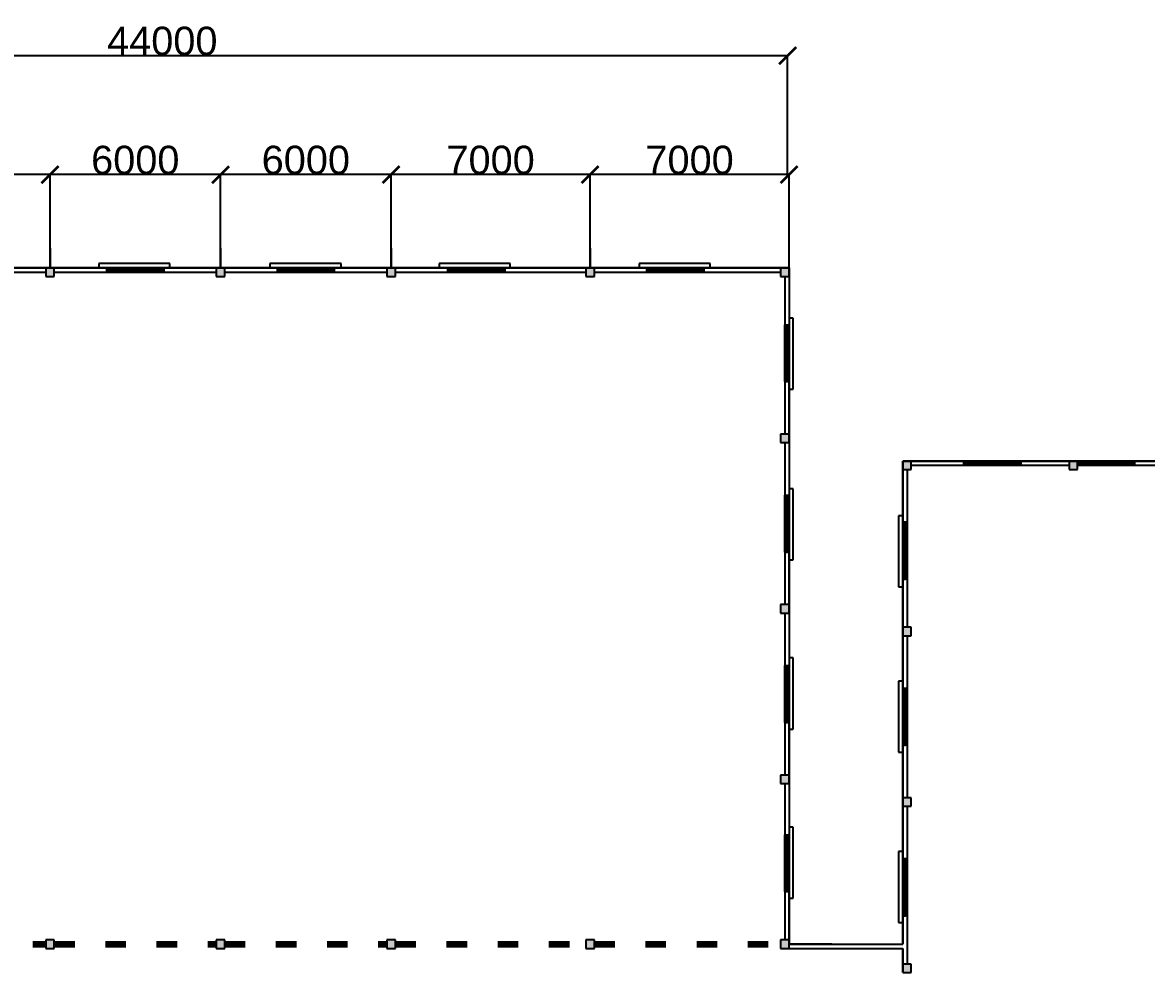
# Model space of a CAD drawing. Header units: millimetres. Extents: x 3339 to 2017737, y 4955 to 2748989.
# Drawn here: x 1011573 to 1051116, y 1707662 to 1741099 of the extents above; entities that cross this region are included whole.
import ezdxf

# ---------------------------------------------------------------- set-up
doc = ezdxf.new("R2010")
doc.units = ezdxf.units.MM
doc.header["$LTSCALE"] = 30
doc.linetypes.add('ACAD_ISO03W100', pattern=[30, 12, -18])
doc.styles.get("Standard").update_dxf_attribs({"font": 'arial.ttf'})
doc.dimstyles.new('ISO-25', dxfattribs={"dimtxt": 1000, "dimasz": 600, "dimexe": 1.25, "dimexo": 0.625, "dimtad": 1, "dimtxsty": 'Standard', "dimblk": 'ARCHTICK', "dimcen": 2.5, "dimclrd": 4, "dimadec": 0, "dimazin": 0, "dimtfac": 1, "dimtmove": 0, "dimatfit": 3, "dimfxl": 1, "dimarcsym": 0})

# ---------------------------------------------------------------- blocks, each defined once
blk = doc.blocks.new('_ArchTick')
at = {"color": 0, "linetype": 'ByBlock', "const_width": 0.15}
blk.add_lwpolyline([(-0.5, -0.5), (0.5, 0.5)], dxfattribs=at)
blk = doc.blocks.new('*D254')
at = {"color": 0, "lineweight": -2, "transparency": 16777216}
for p, q in [((1006541, 1733159), (1006541, 1735744)), ((1012541, 1733159), (1012541, 1735744))]:
    blk.add_line(p, q, dxfattribs=at)
at = {"color": 4, "lineweight": -2, "transparency": 16777216}
blk.add_line((1012541, 1735743), (1006541, 1735743), dxfattribs=at)
at = {"layer": 'Defpoints', "color": 0, "transparency": 16777216}
for p in [(1006541, 1735743), (1006541, 1733158), (1012541, 1733158)]:
    blk.add_point(p, dxfattribs=at)
at = {"color": 4, "lineweight": -2, "transparency": 16777216, "xscale": 600, "yscale": 600, "zscale": 600, "rotation": 180}
blk.add_blockref('_ArchTick', (1006541, 1735743), dxfattribs=at)
at = {"color": 4, "lineweight": -2, "transparency": 16777216, "xscale": 600, "yscale": 600, "zscale": 600}
blk.add_blockref('_ArchTick', (1012541, 1735743), dxfattribs=at)
at = {"color": 0, "transparency": 16777216, "insert": (1009541, 1736254), "char_height": 1000, "attachment_point": 5}
blk.add_mtext('6000', dxfattribs=at)
blk = doc.blocks.new('*D255')
at = {"color": 0, "lineweight": -2, "transparency": 16777216}
for p, q in [((1012541, 1733159), (1012541, 1735744)), ((1018541, 1733159), (1018541, 1735744))]:
    blk.add_line(p, q, dxfattribs=at)
at = {"color": 4, "lineweight": -2, "transparency": 16777216}
blk.add_line((1018541, 1735743), (1012541, 1735743), dxfattribs=at)
at = {"layer": 'Defpoints', "color": 0, "transparency": 16777216}
for p in [(1012541, 1735743), (1012541, 1733158), (1018541, 1733158)]:
    blk.add_point(p, dxfattribs=at)
at = {"color": 4, "lineweight": -2, "transparency": 16777216, "xscale": 600, "yscale": 600, "zscale": 600, "rotation": 180}
blk.add_blockref('_ArchTick', (1012541, 1735743), dxfattribs=at)
at = {"color": 4, "lineweight": -2, "transparency": 16777216, "xscale": 600, "yscale": 600, "zscale": 600}
blk.add_blockref('_ArchTick', (1018541, 1735743), dxfattribs=at)
at = {"color": 0, "transparency": 16777216, "insert": (1015541, 1736254), "char_height": 1000, "attachment_point": 5}
blk.add_mtext('6000', dxfattribs=at)
blk = doc.blocks.new('*D256')
at = {"color": 0, "lineweight": -2, "transparency": 16777216}
for p, q in [((1018541, 1733159), (1018541, 1735745)), ((1024541, 1733159), (1024541, 1735745))]:
    blk.add_line(p, q, dxfattribs=at)
at = {"color": 4, "lineweight": -2, "transparency": 16777216}
blk.add_line((1024541, 1735744), (1018541, 1735744), dxfattribs=at)
at = {"layer": 'Defpoints', "color": 0, "transparency": 16777216}
for p in [(1018541, 1735744), (1018541, 1733158), (1024541, 1733158)]:
    blk.add_point(p, dxfattribs=at)
at = {"color": 4, "lineweight": -2, "transparency": 16777216, "xscale": 600, "yscale": 600, "zscale": 600, "rotation": 180}
blk.add_blockref('_ArchTick', (1018541, 1735744), dxfattribs=at)
at = {"color": 4, "lineweight": -2, "transparency": 16777216, "xscale": 600, "yscale": 600, "zscale": 600}
blk.add_blockref('_ArchTick', (1024541, 1735744), dxfattribs=at)
at = {"color": 0, "transparency": 16777216, "insert": (1021541, 1736255), "char_height": 1000, "attachment_point": 5}
blk.add_mtext('6000', dxfattribs=at)
blk = doc.blocks.new('*D257')
at = {"color": 0, "lineweight": -2, "transparency": 16777216}
for p, q in [((1024541, 1733159), (1024541, 1735745)), ((1031541, 1733159), (1031541, 1735745))]:
    blk.add_line(p, q, dxfattribs=at)
at = {"color": 4, "lineweight": -2, "transparency": 16777216}
blk.add_line((1031541, 1735744), (1024541, 1735744), dxfattribs=at)
at = {"layer": 'Defpoints', "color": 0, "transparency": 16777216}
for p in [(1024541, 1735744), (1024541, 1733158), (1031541, 1733158)]:
    blk.add_point(p, dxfattribs=at)
at = {"color": 4, "lineweight": -2, "transparency": 16777216, "xscale": 600, "yscale": 600, "zscale": 600, "rotation": 180}
blk.add_blockref('_ArchTick', (1024541, 1735744), dxfattribs=at)
at = {"color": 4, "lineweight": -2, "transparency": 16777216, "xscale": 600, "yscale": 600, "zscale": 600}
blk.add_blockref('_ArchTick', (1031541, 1735744), dxfattribs=at)
at = {"color": 0, "transparency": 16777216, "insert": (1028041, 1736255), "char_height": 1000, "attachment_point": 5}
blk.add_mtext('7000', dxfattribs=at)
blk = doc.blocks.new('*D258')
at = {"color": 0, "lineweight": -2, "transparency": 16777216}
for p, q in [((1031541, 1732463), (1031541, 1735745)), ((1038541, 1732463), (1038541, 1735745))]:
    blk.add_line(p, q, dxfattribs=at)
at = {"color": 4, "lineweight": -2, "transparency": 16777216}
blk.add_line((1038541, 1735744), (1031541, 1735744), dxfattribs=at)
at = {"layer": 'Defpoints', "color": 0, "transparency": 16777216}
for p in [(1031541, 1735744), (1031541, 1732462), (1038541, 1732462)]:
    blk.add_point(p, dxfattribs=at)
at = {"color": 4, "lineweight": -2, "transparency": 16777216, "xscale": 600, "yscale": 600, "zscale": 600, "rotation": 180}
blk.add_blockref('_ArchTick', (1031541, 1735744), dxfattribs=at)
at = {"color": 4, "lineweight": -2, "transparency": 16777216, "xscale": 600, "yscale": 600, "zscale": 600}
blk.add_blockref('_ArchTick', (1038541, 1735744), dxfattribs=at)
at = {"color": 0, "transparency": 16777216, "insert": (1035041, 1736255), "char_height": 1000, "attachment_point": 5}
blk.add_mtext('7000', dxfattribs=at)
blk = doc.blocks.new('*D232')
at = {"color": 0, "lineweight": -2, "transparency": 16777216}
for p, q in [((994491, 1735743), (994491, 1739933)), ((1038491, 1735694), (1038491, 1739933))]:
    blk.add_line(p, q, dxfattribs=at)
at = {"color": 4, "lineweight": -2, "transparency": 16777216}
blk.add_line((994491, 1739932), (1038491, 1739932), dxfattribs=at)
at = {"layer": 'Defpoints', "color": 0, "transparency": 16777216}
for p in [(1038491, 1739932), (994491, 1735743), (1038491, 1735694)]:
    blk.add_point(p, dxfattribs=at)
at = {"color": 4, "lineweight": -2, "transparency": 16777216, "xscale": 600, "yscale": 600, "zscale": 600, "rotation": 180}
blk.add_blockref('_ArchTick', (994491, 1739932), dxfattribs=at)
at = {"color": 4, "lineweight": -2, "transparency": 16777216, "xscale": 600, "yscale": 600, "zscale": 600}
blk.add_blockref('_ArchTick', (1038491, 1739932), dxfattribs=at)
at = {"color": 0, "transparency": 16777216, "insert": (1016491, 1740443), "char_height": 1000, "attachment_point": 5}
blk.add_mtext('44000', dxfattribs=at)

msp = doc.modelspace()

# ---------------------------------------------------------------- hatches: boundary and pattern name
at = {"true_color": 0xf8d731}
h = msp.add_hatch(color=40, dxfattribs=at)
h.dxf.hatch_style = 1
h.paths.add_polyline_path([(1012691.166, 1732462.224), (1012541.166, 1732462.224), (1012391.166, 1732462.224), (1012391.166, 1732162.224), (1012691.166, 1732162.224)])
h.paths.add_polyline_path([(1018691.166, 1732462.224), (1018541.166, 1732462.224), (1018391.166, 1732462.224), (1018391.166, 1732162.224), (1018691.166, 1732162.224)])
h.paths.add_polyline_path([(1024691.166, 1732462.224), (1024541.166, 1732462.224), (1024391.166, 1732462.224), (1024391.166, 1732312.224), (1024391.166, 1732162.224), (1024691.166, 1732162.224)])
h.paths.add_polyline_path([(1031691.166, 1732462.224), (1031541.166, 1732462.224), (1031391.166, 1732462.224), (1031391.166, 1732162.224), (1031691.166, 1732162.224)])
h.paths.add_polyline_path([(1038541.166, 1732462.224), (1038391.166, 1732462.224), (1038241.166, 1732462.224), (1038241.166, 1732312.224), (1038241.166, 1732162.224), (1038541.166, 1732162.224)])
h.paths.add_polyline_path([(1038541.166, 1726612.224), (1038391.166, 1726612.224), (1038241.166, 1726612.224), (1038241.166, 1726462.224), (1038241.166, 1726312.224), (1038541.166, 1726312.224)])
h.paths.add_polyline_path([(1038541.166, 1720612.224), (1038391.166, 1720612.224), (1038241.166, 1720612.224), (1038241.166, 1720462.224), (1038241.166, 1720312.224), (1038541.166, 1720312.224)])
h.paths.add_polyline_path([(1038541.166, 1714612.224), (1038391.166, 1714612.224), (1038241.166, 1714612.224), (1038241.166, 1714462.224), (1038241.166, 1714312.224), (1038541.166, 1714312.224)])
h.paths.add_polyline_path([(1042841.166, 1725662.224), (1042541.166, 1725662.224), (1042541.166, 1725512.224), (1042541.166, 1725362.224), (1042841.166, 1725362.224)])
h.paths.add_polyline_path([(1048691.166, 1725662.224), (1048541.166, 1725662.224), (1048391.166, 1725662.224), (1048391.166, 1725362.224), (1048691.166, 1725362.224)])
h.paths.add_polyline_path([(1042841.166, 1719812.224), (1042691.166, 1719812.224), (1042541.166, 1719812.224), (1042541.166, 1719662.224), (1042541.166, 1719512.224), (1042841.166, 1719512.224)])
h.paths.add_polyline_path([(1042841.166, 1713812.224), (1042691.166, 1713812.224), (1042541.166, 1713812.224), (1042541.166, 1713662.224), (1042541.166, 1713512.224), (1042841.166, 1713512.224)])
h = msp.add_hatch(color=40, dxfattribs=at)
h.dxf.hatch_style = 1
h.paths.add_polyline_path([(1000691.166, 1708812.224), (1000541.166, 1708812.224), (1000391.166, 1708812.224), (1000391.166, 1708662.224), (1000391.166, 1708512.224), (1000691.166, 1708512.224)])
h.paths.add_polyline_path([(1006541.166, 1708812.224), (1006391.166, 1708812.224), (1006241.166, 1708812.224), (1006241.166, 1708662.224), (1006241.166, 1708512.224), (1006541.166, 1708512.224)])
h.paths.add_polyline_path([(1012691.166, 1708812.224), (1012541.166, 1708812.224), (1012391.166, 1708812.224), (1012391.166, 1708662.224), (1012391.166, 1708512.224), (1012691.166, 1708512.224)])
h.paths.add_polyline_path([(1018691.166, 1708812.224), (1018541.166, 1708812.224), (1018391.166, 1708812.224), (1018391.166, 1708662.224), (1018391.166, 1708512.224), (1018691.166, 1708512.224)])
h.paths.add_polyline_path([(1024691.166, 1708812.224), (1024541.166, 1708812.224), (1024391.166, 1708812.224), (1024391.166, 1708662.224), (1024391.166, 1708512.224), (1024691.166, 1708512.224)])
h.paths.add_polyline_path([(1031691.166, 1708812.224), (1031541.166, 1708812.224), (1031391.166, 1708812.224), (1031391.166, 1708662.224), (1031391.166, 1708512.224), (1031691.166, 1708512.224)])
h = msp.add_hatch(color=40, dxfattribs=at)
h.dxf.hatch_style = 1
h.paths.add_polyline_path([(1038541.166, 1708812.224), (1038391.166, 1708812.224), (1038241.166, 1708812.224), (1038241.166, 1708662.224), (1038241.166, 1708512.224), (1038541.166, 1708512.224)])
h.paths.add_polyline_path([(1042841.166, 1707962.224), (1042691.166, 1707962.224), (1042541.166, 1707962.224), (1042541.166, 1707662.224), (1042841.166, 1707662.224)])

# ---------------------------------------------------------------- linework, layer by layer
for p, q in [((1012541.166, 1732462.224), (1012541.166, 1733158.129)), ((1012541.166, 1733158.129), (1012541.166, 1732462.224)), ((1018541.166, 1732462.224), (1018541.166, 1733158.129)), ((1018541.166, 1733158.129), (1018541.166, 1732462.224)), ((1024541.166, 1732462.224), (1024541.166, 1733158.129)), ((1024541.166, 1733158.129), (1024541.166, 1732462.224)), ((1031541.166, 1732462.224), (1031541.166, 1733158.129)), ((1031541.166, 1733158.129), (1031541.166, 1732462.224)), ((1038541.166, 1732462.224), (994541.166, 1732462.224)), ((994541.166, 1732462.224), (1038541.166, 1732462.224)), ((1012391.166, 1732462.224), (1012391.166, 1732162.224)), ((1012391.166, 1732462.224), (1012391.166, 1732162.224)), ((1012691.166, 1732462.224), (1012391.166, 1732462.224)), ((1012391.166, 1732462.224), (1012391.166, 1732312.224)), ((1012691.166, 1732462.224), (1012541.166, 1732462.224)), ((1012691.166, 1732162.224), (1012691.166, 1732462.224)), ((1012691.166, 1732312.224), (1012691.166, 1732462.224)), ((1012691.166, 1732462.224), (1014541.166, 1732462.224)), ((1016759.603, 1732612.153), (1014259.603, 1732612.153)), ((1014259.603, 1732612.153), (1014259.603, 1732462.153)), ((1014259.603, 1732462.153), (1016759.603, 1732462.153)), ((1014259.603, 1732462.153), (1014259.603, 1732462.153)), ((1014541.166, 1732462.224), (1014541.166, 1732312.224)), ((1016759.603, 1732462.153), (1016759.603, 1732612.153)), ((1018391.166, 1732462.224), (1018391.166, 1732162.224)), ((1018691.166, 1732462.224), (1018391.166, 1732462.224)), ((1018391.166, 1732462.224), (1018391.166, 1732312.224)), ((1018691.166, 1732462.224), (1018541.166, 1732462.224)), ((1018541.166, 1732462.224), (1020541.166, 1732462.224)), ((1018691.166, 1732162.224), (1018691.166, 1732462.224)), ((1018691.166, 1732312.224), (1018691.166, 1732462.224)), ((1022779.603, 1732612.153), (1020279.603, 1732612.153)), ((1020279.603, 1732612.153), (1020279.603, 1732462.153)), ((1020279.603, 1732462.153), (1022779.603, 1732462.153)), ((1020279.603, 1732462.153), (1020279.603, 1732462.153)), ((1020541.166, 1732462.224), (1020541.166, 1732312.224)), ((1022779.603, 1732462.153), (1022779.603, 1732612.153)), ((1024391.166, 1732462.224), (1024391.166, 1732162.224)), ((1024691.166, 1732462.224), (1024391.166, 1732462.224)), ((1024391.166, 1732462.224), (1024391.166, 1732312.224)), ((1024691.166, 1732462.224), (1024541.166, 1732462.224)), ((1024541.166, 1732462.224), (1026541.166, 1732462.224)), ((1024691.166, 1732162.224), (1024691.166, 1732462.224)), ((1024691.166, 1732312.224), (1024691.166, 1732462.224)), ((1028729.603, 1732612.153), (1026229.603, 1732612.153)), ((1026229.603, 1732612.153), (1026229.603, 1732462.153)), ((1026229.603, 1732462.153), (1028729.603, 1732462.153)), ((1026229.603, 1732462.153), (1026229.603, 1732462.153)), ((1026541.166, 1732462.224), (1026541.166, 1732312.224)), ((1028729.603, 1732462.153), (1028729.603, 1732612.153)), ((1031391.166, 1732462.224), (1031391.166, 1732162.224)), ((1031691.166, 1732462.224), (1031391.166, 1732462.224)), ((1031391.166, 1732462.224), (1031391.166, 1732312.224)), ((1031691.166, 1732462.224), (1031541.166, 1732462.224)), ((1031541.166, 1732462.224), (1033541.166, 1732462.224)), ((1031691.166, 1732162.224), (1031691.166, 1732462.224)), ((1031691.166, 1732312.224), (1031691.166, 1732462.224)), ((1035769.603, 1732612.153), (1033269.603, 1732612.153)), ((1033269.603, 1732612.153), (1033269.603, 1732462.153)), ((1033269.603, 1732462.153), (1035769.603, 1732462.153)), ((1033269.603, 1732462.153), (1033269.603, 1732462.153)), ((1033541.166, 1732462.224), (1033541.166, 1732312.224)), ((1035769.603, 1732462.153), (1035769.603, 1732612.153)), ((1038241.166, 1732462.224), (1038241.166, 1732162.224)), ((1038541.166, 1732462.224), (1038241.166, 1732462.224)), ((1038241.166, 1732462.224), (1038241.166, 1732312.224)), ((1038541.166, 1732462.224), (1038391.166, 1732462.224)), ((1038541.166, 1732462.224), (1038391.166, 1732462.224)), ((1038541.166, 1732308.129), (1038541.166, 1732462.224)), ((1038541.166, 1732462.224), (1038541.166, 1708662.224)), ((1038541.166, 1732462.224), (1038541.166, 1725662.224)), ((1038541.166, 1732162.224), (1038541.166, 1732462.224)), ((1038541.166, 1732312.224), (1038541.166, 1732462.224)), ((1038541.166, 1732462.224), (1038541.166, 1726462.224)), ((1006691.166, 1732312.224), (1012391.166, 1732312.224)), ((1012391.166, 1732162.224), (1012691.166, 1732162.224)), ((1012541.166, 1732162.224), (1012541.166, 1732158.129)), ((1012691.166, 1732312.224), (1018391.166, 1732312.224)), ((1018391.166, 1732162.224), (1018691.166, 1732162.224)), ((1018541.166, 1732158.129), (1018541.166, 1732162.224)), ((1018691.166, 1732312.224), (1024391.166, 1732312.224)), ((1024391.166, 1732162.224), (1024691.166, 1732162.224)), ((1024541.166, 1732158.129), (1024541.166, 1732162.224)), ((1024541.166, 1732162.224), (1024541.166, 1732158.129)), ((1024691.166, 1732312.224), (1031391.166, 1732312.224)), ((1031391.166, 1732162.224), (1031691.166, 1732162.224)), ((1031541.166, 1732158.129), (1031541.166, 1732162.224)), ((1031691.166, 1732312.224), (1038241.166, 1732312.224)), ((1038241.166, 1732162.224), (1038541.166, 1732162.224)), ((1038391.166, 1732162.224), (1038391.166, 1726612.224)), ((1038539.603, 1730692.153), (1038539.603, 1728192.153)), ((1038689.603, 1730692.153), (1038539.603, 1730692.153)), ((1038539.603, 1730692.153), (1038539.603, 1730692.153)), ((1038689.603, 1728192.153), (1038689.603, 1730692.153)), ((1038541.166, 1728462.224), (1038391.166, 1728462.224)), ((1038541.166, 1726612.224), (1038541.166, 1728462.224)), ((1038539.603, 1728192.153), (1038689.603, 1728192.153)), ((1038241.166, 1726612.224), (1038241.166, 1726312.224)), ((1038541.166, 1726612.224), (1038241.166, 1726612.224)), ((1038241.166, 1726612.224), (1038241.166, 1726462.224)), ((1038541.166, 1726612.224), (1038391.166, 1726612.224)), ((1038541.166, 1726312.224), (1038541.166, 1726612.224)), ((1038541.166, 1726462.224), (1038541.166, 1726612.224)), ((1038241.166, 1726312.224), (1038541.166, 1726312.224)), ((1038391.166, 1726312.224), (1038391.166, 1720612.224)), ((1038541.166, 1726462.224), (1038541.166, 1720462.224)), ((1051841.166, 1725662.224), (1042541.166, 1725662.224)), ((1042541.166, 1725662.224), (1042541.166, 1708662.224)), ((1042541.166, 1719662.224), (1042541.166, 1725662.224)), ((1042541.166, 1725662.224), (1042541.166, 1725362.224)), ((1042841.166, 1725662.224), (1042541.166, 1725662.224)), ((1042541.166, 1725662.224), (1042541.166, 1725512.224)), ((1042541.166, 1725662.224), (1048541.166, 1725662.224)), ((1042541.166, 1725362.224), (1042841.166, 1725362.224)), ((1042841.166, 1725662.224), (1042691.166, 1725662.224)), ((1042691.166, 1725362.224), (1042691.166, 1719812.224)), ((1042691.166, 1725362.224), (1042691.166, 1723512.224)), ((1042841.166, 1725362.224), (1042841.166, 1725662.224)), ((1042841.166, 1725512.224), (1042841.166, 1725662.224)), ((1042841.166, 1725662.224), (1044691.166, 1725662.224)), ((1048391.166, 1725512.224), (1042841.166, 1725512.224)), ((1044691.166, 1725662.224), (1044691.166, 1725512.224)), ((1048391.166, 1725662.224), (1048391.166, 1725362.224)), ((1048691.166, 1725662.224), (1048391.166, 1725662.224)), ((1048391.166, 1725662.224), (1048391.166, 1725512.224)), ((1048391.166, 1725362.224), (1048691.166, 1725362.224)), ((1048541.166, 1725662.224), (1051541.166, 1725662.224)), ((1048691.166, 1725662.224), (1048541.166, 1725662.224)), ((1048691.166, 1725362.224), (1048691.166, 1725662.224)), ((1048691.166, 1725512.224), (1048691.166, 1725662.224)), ((1051541.166, 1725512.224), (1048691.166, 1725512.224)), ((1038539.603, 1724682.153), (1038539.603, 1722182.153)), ((1038689.603, 1724682.153), (1038539.603, 1724682.153)), ((1038539.603, 1724682.153), (1038539.603, 1724682.153)), ((1038689.603, 1722182.153), (1038689.603, 1724682.153)), ((1042389.603, 1723732.153), (1042389.603, 1721232.153)), ((1042539.603, 1723732.153), (1042389.603, 1723732.153)), ((1042389.603, 1723732.153), (1042389.603, 1723732.153)), ((1042539.603, 1721232.153), (1042539.603, 1723732.153)), ((1042691.166, 1723512.224), (1042541.166, 1723512.224)), ((1038541.166, 1722462.224), (1038391.166, 1722462.224)), ((1038539.603, 1722182.153), (1038689.603, 1722182.153)), ((1038541.166, 1720612.224), (1038541.166, 1722462.224)), ((1042389.603, 1721232.153), (1042539.603, 1721232.153)), ((1038241.166, 1720612.224), (1038241.166, 1720312.224)), ((1038541.166, 1720612.224), (1038241.166, 1720612.224)), ((1038241.166, 1720612.224), (1038241.166, 1720462.224)), ((1038541.166, 1720612.224), (1038391.166, 1720612.224)), ((1038541.166, 1720312.224), (1038541.166, 1720612.224)), ((1038541.166, 1720462.224), (1038541.166, 1720612.224)), ((1038241.166, 1720312.224), (1038541.166, 1720312.224)), ((1038391.166, 1720312.224), (1038391.166, 1714612.224)), ((1038541.166, 1720462.224), (1038541.166, 1714462.224)), ((1042541.166, 1719812.224), (1042541.166, 1719512.224)), ((1042841.166, 1719812.224), (1042541.166, 1719812.224)), ((1042541.166, 1719812.224), (1042541.166, 1719662.224)), ((1042841.166, 1719812.224), (1042691.166, 1719812.224)), ((1042841.166, 1719512.224), (1042841.166, 1719812.224)), ((1042841.166, 1719662.224), (1042841.166, 1719812.224)), ((1042541.166, 1713662.224), (1042541.166, 1719662.224)), ((1042541.166, 1719512.224), (1042841.166, 1719512.224)), ((1042691.166, 1719512.224), (1042691.166, 1713812.224)), ((1042691.166, 1719512.224), (1042691.166, 1717662.224)), ((1038539.603, 1718732.153), (1038539.603, 1716232.153)), ((1038689.603, 1718732.153), (1038539.603, 1718732.153)), ((1038539.603, 1718732.153), (1038539.603, 1718732.153)), ((1038689.603, 1716232.153), (1038689.603, 1718732.153)), ((1042389.603, 1717922.153), (1042389.603, 1715422.153)), ((1042539.603, 1717922.153), (1042389.603, 1717922.153)), ((1042389.603, 1717922.153), (1042389.603, 1717922.153)), ((1042539.603, 1715422.153), (1042539.603, 1717922.153)), ((1042691.166, 1717662.224), (1042541.166, 1717662.224)), ((1038541.166, 1716462.224), (1038391.166, 1716462.224)), ((1038539.603, 1716232.153), (1038689.603, 1716232.153)), ((1038541.166, 1714612.224), (1038541.166, 1716462.224)), ((1042389.603, 1715422.153), (1042539.603, 1715422.153)), ((1038241.166, 1714612.224), (1038241.166, 1714312.224)), ((1038541.166, 1714612.224), (1038241.166, 1714612.224)), ((1038241.166, 1714612.224), (1038241.166, 1714462.224)), ((1038541.166, 1714612.224), (1038391.166, 1714612.224)), ((1038541.166, 1714312.224), (1038541.166, 1714612.224)), ((1038541.166, 1714462.224), (1038541.166, 1714612.224)), ((1038241.166, 1714312.224), (1038541.166, 1714312.224)), ((1038391.166, 1714312.224), (1038391.166, 1708812.224)), ((1038541.166, 1714462.224), (1038541.166, 1708662.224)), ((1042541.166, 1713812.224), (1042541.166, 1713512.224)), ((1042841.166, 1713812.224), (1042541.166, 1713812.224)), ((1042541.166, 1713812.224), (1042541.166, 1713662.224)), ((1042541.166, 1708662.224), (1042541.166, 1713662.224)), ((1042541.166, 1713512.224), (1042841.166, 1713512.224)), ((1042841.166, 1713812.224), (1042691.166, 1713812.224)), ((1042691.166, 1713512.224), (1042691.166, 1707962.224)), ((1042691.166, 1713512.224), (1042691.166, 1711662.224)), ((1042841.166, 1713512.224), (1042841.166, 1713812.224)), ((1042841.166, 1713662.224), (1042841.166, 1713812.224)), ((1038539.603, 1712782.153), (1038539.603, 1710282.153)), ((1038689.603, 1712782.153), (1038539.603, 1712782.153)), ((1038539.603, 1712782.153), (1038539.603, 1712782.153)), ((1038689.603, 1710282.153), (1038689.603, 1712782.153)), ((1042389.603, 1711922.153), (1042389.603, 1709422.153)), ((1042539.603, 1711922.153), (1042389.603, 1711922.153)), ((1042389.603, 1711922.153), (1042389.603, 1711922.153)), ((1042539.603, 1709422.153), (1042539.603, 1711922.153)), ((1042691.166, 1711662.224), (1042541.166, 1711662.224)), ((1038541.166, 1710512.224), (1038391.166, 1710512.224)), ((1038539.603, 1710282.153), (1038689.603, 1710282.153)), ((1038541.166, 1708512.224), (1038541.166, 1710512.224)), ((1042389.603, 1709422.153), (1042539.603, 1709422.153)), ((1012391.166, 1708812.224), (1012391.166, 1708512.224)), ((1012691.166, 1708812.224), (1012391.166, 1708812.224)), ((1012391.166, 1708812.224), (1012391.166, 1708662.224)), ((1012691.166, 1708812.224), (1012541.166, 1708812.224)), ((1012691.166, 1708512.224), (1012691.166, 1708812.224)), ((1012691.166, 1708662.224), (1012691.166, 1708812.224)), ((1018391.166, 1708812.224), (1018391.166, 1708512.224)), ((1018691.166, 1708812.224), (1018391.166, 1708812.224)), ((1018391.166, 1708812.224), (1018391.166, 1708662.224)), ((1018691.166, 1708812.224), (1018541.166, 1708812.224)), ((1018691.166, 1708512.224), (1018691.166, 1708812.224)), ((1018691.166, 1708662.224), (1018691.166, 1708812.224)), ((1024391.166, 1708812.224), (1024391.166, 1708512.224)), ((1024691.166, 1708812.224), (1024391.166, 1708812.224)), ((1024391.166, 1708812.224), (1024391.166, 1708662.224)), ((1024691.166, 1708812.224), (1024541.166, 1708812.224)), ((1024691.166, 1708512.224), (1024691.166, 1708812.224)), ((1024691.166, 1708662.224), (1024691.166, 1708812.224)), ((1031391.166, 1708812.224), (1031391.166, 1708512.224)), ((1031691.166, 1708812.224), (1031391.166, 1708812.224)), ((1031391.166, 1708812.224), (1031391.166, 1708662.224)), ((1031691.166, 1708812.224), (1031541.166, 1708812.224)), ((1031691.166, 1708512.224), (1031691.166, 1708812.224)), ((1031691.166, 1708662.224), (1031691.166, 1708812.224)), ((1038241.166, 1708812.224), (1038241.166, 1708512.224)), ((1038541.166, 1708812.224), (1038241.166, 1708812.224)), ((1038241.166, 1708812.224), (1038241.166, 1708662.224)), ((1038541.166, 1708812.224), (1038391.166, 1708812.224)), ((1038541.166, 1708512.224), (1038541.166, 1708812.224)), ((1038541.166, 1708662.224), (1038541.166, 1708812.224)), ((1012391.166, 1708512.224), (1012691.166, 1708512.224)), ((1018391.166, 1708512.224), (1018691.166, 1708512.224)), ((1024391.166, 1708512.224), (1024691.166, 1708512.224)), ((1031391.166, 1708512.224), (1031691.166, 1708512.224)), ((1038241.166, 1708512.224), (1038541.166, 1708512.224)), ((1038541.166, 1708662.224), (1040041.166, 1708662.224)), ((1040041.166, 1708662.224), (1038541.166, 1708662.224)), ((1038541.166, 1708662.224), (1042541.166, 1708662.224)), ((1038541.166, 1708512.224), (1042541.166, 1708512.224)), ((1042541.166, 1708512.224), (1042541.166, 1707662.224)), ((1042541.166, 1707662.224), (1042541.166, 1708512.224)), ((1042541.166, 1707962.224), (1042541.166, 1707662.224)), ((1042841.166, 1707962.224), (1042541.166, 1707962.224)), ((1042541.166, 1707962.224), (1042541.166, 1707812.224)), ((1042841.166, 1707962.224), (1042691.166, 1707962.224)), ((1042841.166, 1707662.224), (1042841.166, 1707962.224)), ((1042841.166, 1707812.224), (1042841.166, 1707962.224)), ((1042541.166, 1707662.224), (1042841.166, 1707662.224))]:
    msp.add_line(p, q)
at = {"color": 9, "true_color": 0xafd9aa}
for p, q in [((1014541.166, 1732312.224), (1014541.166, 1732462.224)), ((1014541.166, 1732462.224), (1016541.166, 1732462.224)), ((1016541.166, 1732412.224), (1014541.166, 1732412.224)), ((1014541.166, 1732412.224), (1014541.166, 1732362.224)), ((1016541.166, 1732462.224), (1016541.166, 1732312.224)), ((1016541.166, 1732462.224), (1016541.166, 1732412.224)), ((1020541.166, 1732312.224), (1020541.166, 1732462.224)), ((1020541.166, 1732462.224), (1022541.166, 1732462.224)), ((1022541.166, 1732412.224), (1020541.166, 1732412.224)), ((1020541.166, 1732412.224), (1020541.166, 1732362.224)), ((1022541.166, 1732462.224), (1022541.166, 1732312.224)), ((1022541.166, 1732462.224), (1022541.166, 1732412.224)), ((1026541.166, 1732312.224), (1026541.166, 1732462.224)), ((1026541.166, 1732462.224), (1028541.166, 1732462.224)), ((1028541.166, 1732412.224), (1026541.166, 1732412.224)), ((1026541.166, 1732412.224), (1026541.166, 1732362.224)), ((1028541.166, 1732462.224), (1028541.166, 1732312.224)), ((1028541.166, 1732462.224), (1028541.166, 1732412.224)), ((1033541.166, 1732312.224), (1033541.166, 1732462.224)), ((1033541.166, 1732462.224), (1035541.166, 1732462.224)), ((1035541.166, 1732412.224), (1033541.166, 1732412.224)), ((1033541.166, 1732412.224), (1033541.166, 1732362.224)), ((1035541.166, 1732462.224), (1035541.166, 1732312.224)), ((1035541.166, 1732462.224), (1035541.166, 1732412.224)), ((1014541.166, 1732362.224), (1016541.166, 1732362.224)), ((1015541.166, 1732312.224), (1014541.166, 1732312.224)), ((1016541.166, 1732312.224), (1015541.166, 1732312.224)), ((1020541.166, 1732362.224), (1022541.166, 1732362.224)), ((1021541.166, 1732312.224), (1020541.166, 1732312.224)), ((1022541.166, 1732312.224), (1021541.166, 1732312.224)), ((1026541.166, 1732362.224), (1028541.166, 1732362.224)), ((1027541.166, 1732312.224), (1026541.166, 1732312.224)), ((1028541.166, 1732312.224), (1027541.166, 1732312.224)), ((1033541.166, 1732362.224), (1035541.166, 1732362.224)), ((1034541.166, 1732312.224), (1033541.166, 1732312.224)), ((1035541.166, 1732312.224), (1034541.166, 1732312.224)), ((1038391.166, 1730462.224), (1038541.166, 1730462.224)), ((1038391.166, 1728462.224), (1038391.166, 1730462.224)), ((1038391.166, 1730462.224), (1038441.166, 1730462.224)), ((1038441.166, 1730462.224), (1038441.166, 1728462.224)), ((1038491.166, 1728462.224), (1038491.166, 1730462.224)), ((1038541.166, 1730462.224), (1038541.166, 1729462.224)), ((1038541.166, 1729462.224), (1038541.166, 1728462.224)), ((1038541.166, 1728462.224), (1038391.166, 1728462.224)), ((1038441.166, 1728462.224), (1038491.166, 1728462.224)), ((1044691.166, 1725512.224), (1044691.166, 1725662.224)), ((1044691.166, 1725662.224), (1046691.166, 1725662.224)), ((1046691.166, 1725612.224), (1044691.166, 1725612.224)), ((1044691.166, 1725612.224), (1044691.166, 1725562.224)), ((1044691.166, 1725562.224), (1046691.166, 1725562.224)), ((1045691.166, 1725512.224), (1044691.166, 1725512.224)), ((1046691.166, 1725512.224), (1045691.166, 1725512.224)), ((1046691.166, 1725662.224), (1046691.166, 1725512.224)), ((1046691.166, 1725662.224), (1046691.166, 1725612.224)), ((1048691.166, 1725512.224), (1048691.166, 1725662.224)), ((1048691.166, 1725662.224), (1050691.166, 1725662.224)), ((1050691.166, 1725612.224), (1048691.166, 1725612.224)), ((1048691.166, 1725612.224), (1048691.166, 1725562.224)), ((1048691.166, 1725562.224), (1050691.166, 1725562.224)), ((1049691.166, 1725512.224), (1048691.166, 1725512.224)), ((1050691.166, 1725512.224), (1049691.166, 1725512.224)), ((1050691.166, 1725662.224), (1050691.166, 1725512.224)), ((1050691.166, 1725662.224), (1050691.166, 1725612.224)), ((1038391.166, 1724462.224), (1038541.166, 1724462.224)), ((1038391.166, 1722462.224), (1038391.166, 1724462.224)), ((1038391.166, 1724462.224), (1038441.166, 1724462.224)), ((1038441.166, 1724462.224), (1038441.166, 1722462.224)), ((1038491.166, 1722462.224), (1038491.166, 1724462.224)), ((1038541.166, 1724462.224), (1038541.166, 1723462.224)), ((1038541.166, 1723462.224), (1038541.166, 1722462.224)), ((1042541.166, 1723512.224), (1042691.166, 1723512.224)), ((1042541.166, 1721512.224), (1042541.166, 1723512.224)), ((1042541.166, 1723512.224), (1042591.166, 1723512.224)), ((1042591.166, 1723512.224), (1042591.166, 1721512.224)), ((1042641.166, 1721512.224), (1042641.166, 1723512.224)), ((1042691.166, 1723512.224), (1042691.166, 1722512.224)), ((1038541.166, 1722462.224), (1038391.166, 1722462.224)), ((1038441.166, 1722462.224), (1038491.166, 1722462.224)), ((1042691.166, 1722512.224), (1042691.166, 1721512.224)), ((1042691.166, 1721512.224), (1042541.166, 1721512.224)), ((1042591.166, 1721512.224), (1042641.166, 1721512.224)), ((1038391.166, 1718462.224), (1038541.166, 1718462.224)), ((1038391.166, 1716462.224), (1038391.166, 1718462.224)), ((1038391.166, 1718462.224), (1038441.166, 1718462.224)), ((1038441.166, 1718462.224), (1038441.166, 1716462.224)), ((1038491.166, 1716462.224), (1038491.166, 1718462.224)), ((1038541.166, 1718462.224), (1038541.166, 1717462.224)), ((1038541.166, 1717462.224), (1038541.166, 1716462.224)), ((1042541.166, 1717662.224), (1042691.166, 1717662.224)), ((1042541.166, 1715662.224), (1042541.166, 1717662.224)), ((1042541.166, 1717662.224), (1042591.166, 1717662.224)), ((1042591.166, 1717662.224), (1042591.166, 1715662.224)), ((1042641.166, 1715662.224), (1042641.166, 1717662.224)), ((1042691.166, 1717662.224), (1042691.166, 1716662.224)), ((1042691.166, 1716662.224), (1042691.166, 1715662.224)), ((1038541.166, 1716462.224), (1038391.166, 1716462.224)), ((1038441.166, 1716462.224), (1038491.166, 1716462.224)), ((1042691.166, 1715662.224), (1042541.166, 1715662.224)), ((1042591.166, 1715662.224), (1042641.166, 1715662.224)), ((1038391.166, 1712512.224), (1038541.166, 1712512.224)), ((1038391.166, 1710512.224), (1038391.166, 1712512.224)), ((1038391.166, 1712512.224), (1038441.166, 1712512.224)), ((1038441.166, 1712512.224), (1038441.166, 1710512.224)), ((1038491.166, 1710512.224), (1038491.166, 1712512.224)), ((1038541.166, 1712512.224), (1038541.166, 1711512.224)), ((1038541.166, 1711512.224), (1038541.166, 1710512.224)), ((1042541.166, 1711662.224), (1042691.166, 1711662.224)), ((1042541.166, 1709662.224), (1042541.166, 1711662.224)), ((1042541.166, 1711662.224), (1042591.166, 1711662.224)), ((1042591.166, 1711662.224), (1042591.166, 1709662.224)), ((1042641.166, 1709662.224), (1042641.166, 1711662.224)), ((1042691.166, 1711662.224), (1042691.166, 1710662.224)), ((1042691.166, 1710662.224), (1042691.166, 1709662.224)), ((1038541.166, 1710512.224), (1038391.166, 1710512.224)), ((1038441.166, 1710512.224), (1038491.166, 1710512.224)), ((1042691.166, 1709662.224), (1042541.166, 1709662.224)), ((1042591.166, 1709662.224), (1042641.166, 1709662.224))]:
    msp.add_line(p, q, dxfattribs=at)
at = {"linetype": 'ACAD_ISO03W100', "lineweight": 200, "ltscale": 2}
for p, q in [((1006541.166, 1708662.224), (1012391.166, 1708662.224)), ((1012691.166, 1708662.224), (1018391.166, 1708662.224)), ((1018691.166, 1708662.224), (1024391.166, 1708662.224)), ((1024691.166, 1708662.224), (1031391.166, 1708662.224)), ((1031691.166, 1708662.224), (1038241.166, 1708662.224))]:
    msp.add_line(p, q, dxfattribs=at)

# ---------------------------------------------------------------- dimensions: what is measured, and where the dimension line sits
for base, p1, p2, picture, middle in [((1038491.166, 1739931.805), (994491.166, 1735742.517), (1038491.166, 1735693.767), '*D232', (1016491.166, 1740443.003)), ((1006541.166, 1735742.517), (1012541.166, 1733158.129), (1006541.166, 1733158.129), '*D254', (1009541.166, 1736253.715)), ((1012541.166, 1735742.517), (1018541.166, 1733158.129), (1012541.166, 1733158.129), '*D255', (1015541.166, 1736253.715)), ((1018541.166, 1735743.767), (1024541.166, 1733158.129), (1018541.166, 1733158.129), '*D256', (1021541.166, 1736254.965)), ((1024541.166, 1735743.767), (1031541.166, 1733158.129), (1024541.166, 1733158.129), '*D257', (1028041.166, 1736254.965)), ((1031541.166, 1735743.767), (1038541.166, 1732462.224), (1031541.166, 1732462.224), '*D258', (1035041.166, 1736254.965))]:
    dim = msp.add_linear_dim(base=base, p1=p1, p2=p2, dimstyle='ISO-25')
    dim.commit()
    dim.dimension.update_dxf_attribs({"geometry": picture, "text_midpoint": middle})

doc.saveas('drawing.dxf')
